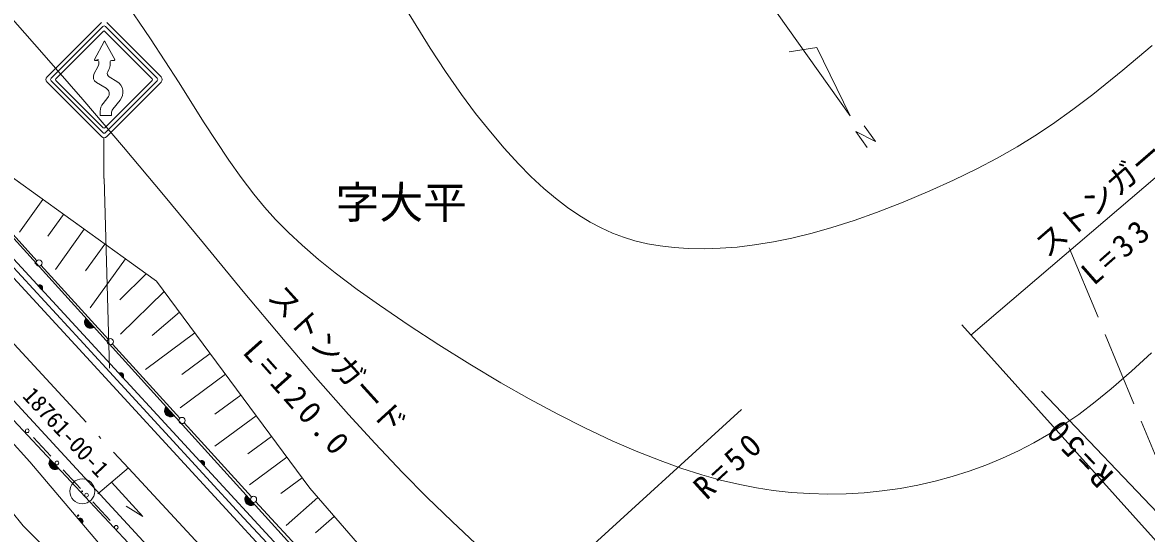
# Model space of a CAD drawing. Units: millimetres, scale not verified. Extents: x -61140 to 578860, y -202464 to 157536.
# Drawn here: x 59673 to 149594, y 57108 to 97946 of the extents above; entities that cross this region are included whole.
import ezdxf
from ezdxf.enums import TextEntityAlignment as Align

# ---------------------------------------------------------------- set-up
doc = ezdxf.new("R2010")
doc.units = ezdxf.units.MM
doc.header["$LTSCALE"] = 1000
doc.linetypes.add('DASHED', pattern=[7.5, 6, -1.5])
doc.linetypes.add('LONG_DASHED_DOTTED', pattern=[15.25, 12, -1.5, 0.25, -1.5])
doc.layers.add('S-BGD', color=7, linetype='Continuous', lineweight=13)
doc.styles.add('ＭＳ ゴシック', font='')
doc.styles.get('ＭＳ ゴシック').set_extended_font_data('MS Gothic')

# ---------------------------------------------------------------- blocks, each defined once
blk = doc.blocks.new('BUHIN1')
at = {"color": 7, "linetype": 'Continuous', "lineweight": 13}
for radius in [0.995, 0.03]:
    blk.add_circle((0, 0), radius, dxfattribs=at)

msp = doc.modelspace()

# ---------------------------------------------------------------- linework, layer by layer
at = {"layer": 'S-BGD'}
for p, q in [((125893, 90492), (111377, 110846)), ((30659, 108083), (63897, 72186)), ((31073, 108462), (64258, 72622)), ((25874, 103560), (86422, 37996)), ((67566, 100114), (69905, 96642)), ((57923, 99308), (61222, 95552)), ((90387, 98947), (92294, 95886)), ((65991, 97946), (61642, 93597)), ((61960, 93491), (66097, 97628)), ((66132, 97239), (62349, 93456)), ((70057, 93456), (66274, 97239)), ((66309, 97628), (70446, 93491)), ((66415, 97946), (70764, 93597)), ((66215, 96440), (65429, 94993)), ((66270, 96440), (67063, 94993)), ((69905, 96642), (72200, 93129)), ((61222, 95552), (64494, 91783)), ((92294, 95886), (93519, 94028)), ((123223, 95958), (121014, 95611)), ((125893, 90492), (123223, 95958)), ((135546, 72962), (161785, 95345)), ((147686, 94128), (150057, 96108)), ((65720, 94469), (65394, 93812)), ((65752, 95001), (65447, 94913)), ((65473, 94919), (65692, 94919)), ((65792, 94819), (65792, 94780)), ((66691, 94819), (66691, 94636)), ((67019, 94919), (66791, 94919)), ((85730, 50046), (45464, 93643)), ((66587, 94193), (66488, 93993)), ((66603, 93602), (67227, 93231)), ((93519, 94028), (94802, 92190)), ((145286, 92193), (147686, 94128)), ((61642, 93173), (65991, 88824)), ((66097, 89143), (61960, 93279)), ((62349, 93314), (66132, 89531)), ((65586, 93161), (66368, 92695)), ((66274, 89531), (70057, 93314)), ((70446, 93279), (66309, 89143)), ((70764, 93173), (66415, 88824)), ((72200, 93129), (74164, 90020)), ((64494, 91783), (67746, 87982)), ((66500, 91950), (66116, 91479)), ((67490, 91740), (66904, 91021)), ((94802, 92190), (95922, 90683)), ((143696, 90982), (145286, 92193)), ((49035, 91654), (81107, 56256)), ((65891, 90847), (65891, 90516)), ((142074, 89820), (143696, 90982)), ((65891, 90516), (66791, 90516)), ((66791, 90705), (66791, 90516)), ((74164, 90020), (76175, 86950)), ((95922, 90683), (97102, 89198)), ((97102, 89198), (98195, 87915)), ((127900, 88430), (126349, 89225)), ((126349, 89225), (127255, 87968)), ((127003, 89686), (127900, 88430)), ((140670, 88887), (142074, 89820)), ((66187, 88737), (66187, 85481)), ((139233, 88004), (140670, 88887)), ((55539, 87942), (70381, 77279)), ((67746, 87982), (70962, 84162)), ((98195, 87915), (99346, 86655)), ((137642, 87101), (139233, 88004)), ((76175, 86950), (77157, 85564)), ((99346, 86655), (100340, 85650)), ((136029, 86255), (137642, 87101)), ((66625, 70309), (66216, 85467)), ((77157, 85564), (78184, 84218)), ((100340, 85650), (101381, 84683)), ((134155, 85345), (136029, 86255)), ((55430, 84835), (60818, 78912)), ((101381, 84683), (102312, 83895)), ((132254, 84489), (134155, 85345)), ((61311, 83796), (59430, 81178)), ((70962, 84162), (74156, 80308)), ((78184, 84218), (79027, 83199)), ((102312, 83895), (103283, 83152)), ((130122, 83593), (132254, 84489)), ((79027, 83199), (79920, 82215)), ((103283, 83152), (104178, 82541)), ((126212, 82129), (127980, 82759)), ((127980, 82759), (130122, 83593)), ((62960, 82611), (61704, 80862)), ((79920, 82215), (80967, 81156)), ((104178, 82541), (105099, 81983)), ((105099, 81983), (105968, 81525)), ((124424, 81556), (126212, 82129)), ((64609, 81426), (62302, 78215)), ((80967, 81156), (82058, 80139)), ((105968, 81525), (106869, 81118)), ((106869, 81118), (107757, 80785)), ((121230, 80716), (122837, 81108)), ((122837, 81108), (124424, 81556)), ((66258, 80241), (64722, 78103)), ((74156, 80308), (77338, 76456)), ((82058, 80139), (83357, 79017)), ((107757, 80785), (108667, 80507)), ((108667, 80507), (109663, 80269)), ((109663, 80269), (110678, 80089)), ((110678, 80089), (111797, 79954)), ((116854, 80002), (118231, 80166)), ((118231, 80166), (119741, 80412)), ((119741, 80412), (121230, 80716)), ((111797, 79954), (112939, 79878)), ((112939, 79878), (114201, 79858)), ((114201, 79858), (115478, 79898)), ((115478, 79898), (116854, 80002)), ((61154, 78542), (66542, 72618)), ((67908, 79056), (65090, 75134)), ((83357, 79017), (84700, 77937)), ((69557, 77872), (67469, 75776)), ((84700, 77937), (86452, 76619)), ((60893, 76938), (60949, 76963)), ((61232, 76571), (60893, 76938)), ((60924, 76950), (61247, 76601)), ((60949, 76963), (61004, 76975)), ((61261, 76632), (60956, 76962)), ((60991, 76970), (61270, 76668)), ((61004, 76975), (61077, 76976)), ((61278, 76705), (61031, 76973)), ((61075, 76972), (61280, 76750)), ((61077, 76976), (61137, 76956)), ((61137, 76956), (61190, 76926)), ((61263, 76814), (61137, 76951)), ((61190, 76926), (61243, 76869)), ((61262, 76624), (61232, 76571)), ((61243, 76869), (61269, 76813)), ((61277, 76679), (61262, 76624)), ((61269, 76813), (61284, 76752)), ((61284, 76752), (61277, 76679)), ((70995, 76451), (67523, 73043)), ((70381, 77279), (82652, 60722)), ((77338, 76456), (80547, 72617)), ((86452, 76619), (88247, 75344)), ((72222, 74796), (70041, 72936)), ((88247, 75344), (90605, 73739)), ((64627, 73964), (64643, 74111)), ((64657, 73843), (64627, 73964)), ((65043, 73521), (64636, 73969)), ((64641, 74058), (65129, 73518)), ((64643, 74111), (64675, 74221)), ((65209, 73523), (64657, 74133)), ((64708, 73730), (64657, 73843)), ((64669, 73840), (64919, 73564)), ((64675, 74221), (64735, 74326)), ((64676, 74205), (65281, 73538)), ((65344, 73561), (64706, 74265)), ((64735, 74326), (65407, 73584)), ((90605, 73739), (92979, 72195)), ((134808, 73783), (157522, 48524)), ((64812, 73616), (64708, 73730)), ((64918, 73554), (64812, 73616)), ((65037, 73512), (64918, 73554)), ((65184, 73514), (65037, 73512)), ((65295, 73537), (65184, 73514)), ((65407, 73584), (65295, 73537)), ((73449, 73140), (69517, 70226)), ((63897, 72186), (84098, 50242)), ((64258, 72622), (77391, 58325)), ((66878, 72248), (72265, 66325)), ((80547, 72617), (83121, 69606)), ((92979, 72195), (95448, 70651)), ((74676, 71484), (72413, 69807)), ((148392, 70088), (149981, 71554)), ((95448, 70651), (97952, 69158)), ((67374, 69921), (67430, 69945)), ((67714, 69553), (67374, 69921)), ((67406, 69933), (67728, 69584)), ((67430, 69945), (67485, 69957)), ((67742, 69614), (67437, 69945)), ((67473, 69952), (67752, 69650)), ((67485, 69957), (67559, 69958)), ((67760, 69688), (67513, 69955)), ((67556, 69954), (67761, 69732)), ((67559, 69958), (67618, 69938)), ((67618, 69938), (67672, 69908)), ((67744, 69796), (67618, 69933)), ((67672, 69908), (67724, 69851)), ((67743, 69606), (67714, 69553)), ((67724, 69851), (67751, 69795)), ((67758, 69661), (67743, 69606)), ((67751, 69795), (67766, 69734)), ((67766, 69734), (67758, 69661)), ((75903, 69829), (72291, 67152)), ((83121, 69606), (85746, 66630)), ((146775, 68678), (148392, 70088)), ((97952, 69158), (100217, 67873)), ((141181, 68488), (168551, 39809)), ((145488, 67630), (146775, 68678)), ((77130, 68173), (75059, 66638)), ((100217, 67873), (102513, 66640)), ((144166, 66631), (145488, 67630)), ((71042, 66885), (71058, 67031)), ((71071, 66763), (71042, 66885)), ((71457, 66441), (71051, 66890)), ((71055, 66978), (71543, 66439)), ((71058, 67031), (71090, 67141)), ((71623, 66444), (71071, 67053)), ((71122, 66651), (71071, 66763)), ((71083, 66761), (71333, 66485)), ((71090, 67141), (71150, 67246)), ((71091, 67125), (71695, 66458)), ((71758, 66481), (71120, 67185)), ((71226, 66536), (71122, 66651)), ((71150, 67246), (71821, 66505)), ((85746, 66630), (87882, 64291)), ((88299, 40698), (117200, 67022)), ((102513, 66640), (104665, 65550)), ((142988, 65812), (144166, 66631)), ((58948, 66178), (72104, 52125)), ((71333, 66474), (71226, 66536)), ((71451, 66433), (71333, 66474)), ((71598, 66434), (71451, 66433)), ((71709, 66457), (71598, 66434)), ((71821, 66505), (71709, 66457)), ((72602, 65955), (77989, 60032)), ((78357, 66517), (75065, 64077)), ((141777, 65042), (142988, 65812)), ((60262, 62846), (58524, 64747)), ((60555, 64776), (61932, 63285)), ((79584, 64861), (77705, 63468)), ((104665, 65550), (106860, 64506)), ((140574, 64352), (141777, 65042)), ((87882, 64291), (90069, 61986)), ((106860, 64506), (108759, 63693)), ((139340, 63712), (140574, 64352)), ((61837, 62924), (61895, 63030)), ((62516, 62275), (61867, 62969)), ((61895, 63030), (62579, 62300)), ((80811, 63206), (77838, 61002)), ((108759, 63693), (110687, 62933)), ((136752, 62576), (138060, 63117)), ((138060, 63117), (139340, 63712)), ((68573, 53068), (60262, 62846)), ((61793, 62667), (61807, 62813)), ((61825, 62546), (61793, 62667)), ((62216, 62230), (61802, 62672)), ((61805, 62760), (62302, 62229)), ((61807, 62813), (61837, 62924)), ((62382, 62236), (61820, 62836)), ((61877, 62434), (61825, 62546)), ((61837, 62544), (62091, 62272)), ((61838, 62908), (62453, 62251)), ((61983, 62321), (61877, 62434)), ((62091, 62261), (61983, 62321)), ((62210, 62222), (62091, 62261)), ((62357, 62226), (62210, 62222)), ((62467, 62250), (62357, 62226)), ((62579, 62300), (62467, 62250)), ((62928, 62204), (64305, 60712)), ((65695, 60285), (68158, 62365)), ((73856, 62903), (73912, 62927)), ((74195, 62536), (73856, 62903)), ((73887, 62915), (74209, 62566)), ((73912, 62927), (73967, 62939)), ((74224, 62596), (73919, 62927)), ((73954, 62934), (74233, 62632)), ((73967, 62939), (74040, 62941)), ((74241, 62670), (73994, 62937)), ((74037, 62936), (74243, 62714)), ((74040, 62941), (74100, 62921)), ((74226, 62779), (74099, 62915)), ((74100, 62921), (74153, 62890)), ((74153, 62890), (74206, 62833)), ((74224, 62588), (74195, 62536)), ((74206, 62833), (74232, 62777)), ((74240, 62644), (74224, 62588)), ((74232, 62777), (74247, 62717)), ((74247, 62717), (74240, 62644)), ((110687, 62933), (112345, 62339)), ((112345, 62339), (114022, 61802)), ((134039, 61650), (135402, 62083)), ((135402, 62083), (136752, 62576)), ((66796, 61214), (69308, 58478)), ((82038, 61550), (80350, 60299)), ((90069, 61986), (92029, 60003)), ((114022, 61802), (115525, 61381)), ((115525, 61381), (117056, 61015)), ((131301, 60967), (132677, 61279)), ((132677, 61279), (134039, 61650)), ((82652, 60722), (95740, 45722)), ((117056, 61015), (118387, 60755)), ((118387, 60755), (119728, 60554)), ((119728, 60554), (121178, 60396)), ((121178, 60396), (122635, 60298)), ((122635, 60298), (124096, 60260)), ((124096, 60260), (125558, 60283)), ((125558, 60283), (127008, 60365)), ((127008, 60365), (128454, 60507)), ((128454, 60507), (129882, 60707)), ((129882, 60707), (131301, 60967)), ((65302, 59632), (66678, 58140)), ((77456, 59805), (77472, 59951)), ((77485, 59683), (77456, 59805)), ((77871, 59362), (77465, 59810)), ((77469, 59898), (77958, 59359)), ((77472, 59951), (77504, 60061)), ((78038, 59364), (77485, 59974)), ((77536, 59571), (77485, 59683)), ((77497, 59681), (77748, 59405)), ((77504, 60061), (77564, 60166)), ((77505, 60045), (78109, 59378)), ((78172, 59402), (77534, 60106)), ((77640, 59456), (77536, 59571)), ((77564, 60166), (78235, 59425)), ((77747, 59394), (77640, 59456)), ((77865, 59353), (77747, 59394)), ((78012, 59355), (77865, 59353)), ((78123, 59377), (78012, 59355)), ((78235, 59425), (78123, 59377)), ((78327, 59664), (85451, 51976)), ((83306, 59972), (80767, 57756)), ((92029, 60003), (94034, 58062)), ((69308, 58478), (67975, 59292)), ((84615, 58472), (83106, 57156)), ((64131, 58294), (64188, 58316)), ((64455, 57913), (64131, 58294)), ((64163, 58305), (64471, 57943)), ((64188, 58316), (64244, 58326)), ((64487, 57973), (64195, 58316)), ((64231, 58321), (64497, 58008)), ((64244, 58326), (64317, 58324)), ((64507, 58046), (64271, 58323)), ((64314, 58320), (64510, 58090)), ((64317, 58324), (64376, 58302)), ((64496, 58155), (64375, 58296)), ((64376, 58302), (64428, 58269)), ((64428, 58269), (64478, 58210)), ((64487, 57965), (64455, 57913)), ((64478, 58210), (64502, 58153)), ((64504, 58019), (64487, 57965)), ((64502, 58153), (64515, 58092)), ((64515, 58092), (64504, 58019)), ((77391, 58325), (84514, 50706)), ((94034, 58062), (95921, 56314))]:
    msp.add_line(p, q, dxfattribs=at)
at = {"layer": 'S-BGD', "linetype": 'LONG_DASHED_DOTTED'}
for p, q in [((46273, 86018), (68174, 62297)), ((68174, 62297), (88299, 40698))]:
    msp.add_line(p, q, dxfattribs=at)
at = {"layer": 'S-BGD', "linetype": 'DASHED'}
for p, q in [((143414, 79933), (150490, 62892)), ((49441, 70705), (59716, 57715)), ((59716, 57715), (70384, 47170))]:
    msp.add_line(p, q, dxfattribs=at)
at = {"layer": 'S-BGD'}
for centre, radius in [((60986, 78727), 249), ((66710, 72433), 249), ((72434, 66140), 249), ((60057, 65317), 149), ((62430, 62744), 149), ((64803, 60172), 149), ((78158, 59847), 249), ((64121, 58541), 49.8), ((67177, 57600), 149)]:
    msp.add_circle(centre, radius, dxfattribs=at)
for centre, radius, start, end in [((66203, 97522), 150, 45, 135), ((66203, 97168), 100, 45, 135), ((66242, 96425), 31.7, 28.71979, 151.50226), ((65473, 94969), 50, 151.50226, 270), ((65692, 94819), 100, 360, 90), ((65092, 94780), 700, 333.65789, 0), ((65691, 94636), 1000, 333.65789, 0), ((66791, 94819), 100, 90, 180), ((67019, 94969), 50, 270, 28.71979), ((61854, 93385), 300, 135, 225), ((65842, 93590), 500, 153.6579, 239.1843), ((66757, 93860), 300, 153.6579, 239.1843), ((70552, 93385), 300, 315, 45), ((62067, 93385), 150, 135, 225), ((62420, 93385), 100, 135, 225), ((66112, 92265), 500, 320.82634, 59.18429), ((66714, 92372), 1000, 320.82634, 59.18429), ((69986, 93385), 100, 315, 45), ((70340, 93385), 150, 315, 45), ((66891, 90847), 1000, 140.82635, 180), ((67291, 90705), 500, 140.82635, 180), ((66203, 89249), 150, 225, 315), ((66203, 89602), 100, 225, 315), ((66203, 89036), 300, 225, 315), ((60734, 78720), 49.8, 114.80273, 329.55094)]:
    msp.add_arc(centre, radius, start, end, dxfattribs=at)

# ---------------------------------------------------------------- block references
at = {"layer": 'S-BGD', "xscale": 1000, "yscale": 1000}
msp.add_blockref('BUHIN1', (64454, 60480), dxfattribs=at)

# ---------------------------------------------------------------- texts
at = {"layer": 'S-BGD', "style": 'ＭＳ ゴシック'}
for s, height, rotation, p in [('ストンガード', 1833, 40.9, (141994, 78644)), ('ストンガード', 1833, 312.2, (78761, 75610)), ('18761-00-1', 1320, 313.1, (59315, 67772))]:
    msp.add_text(s, height=height, rotation=rotation, dxfattribs=at).set_placement(p, align=Align.BOTTOM_LEFT)
msp.add_text('字大平', height=2566, dxfattribs=at).set_placement((84722, 81516), align=Align.BOTTOM_LEFT)
at = {"layer": 'S-BGD', "char_height": 1833, "attachment_point": 7, "style": 'ＭＳ ゴシック'}
for s, insert, rotation in [('\\T1.32;L=33.3', (145390, 76833), 41.3), ('\\T1.32;L=120.0', (77176, 71535), 311.7), ('\\T1.32;R=50', (147088, 61891), 133.9), ('\\T1.32;R=50', (114410, 59701), 42.4)]:
    msp.add_mtext(s, dxfattribs=dict(at, insert=insert, rotation=rotation))

doc.saveas('drawing.dxf')
